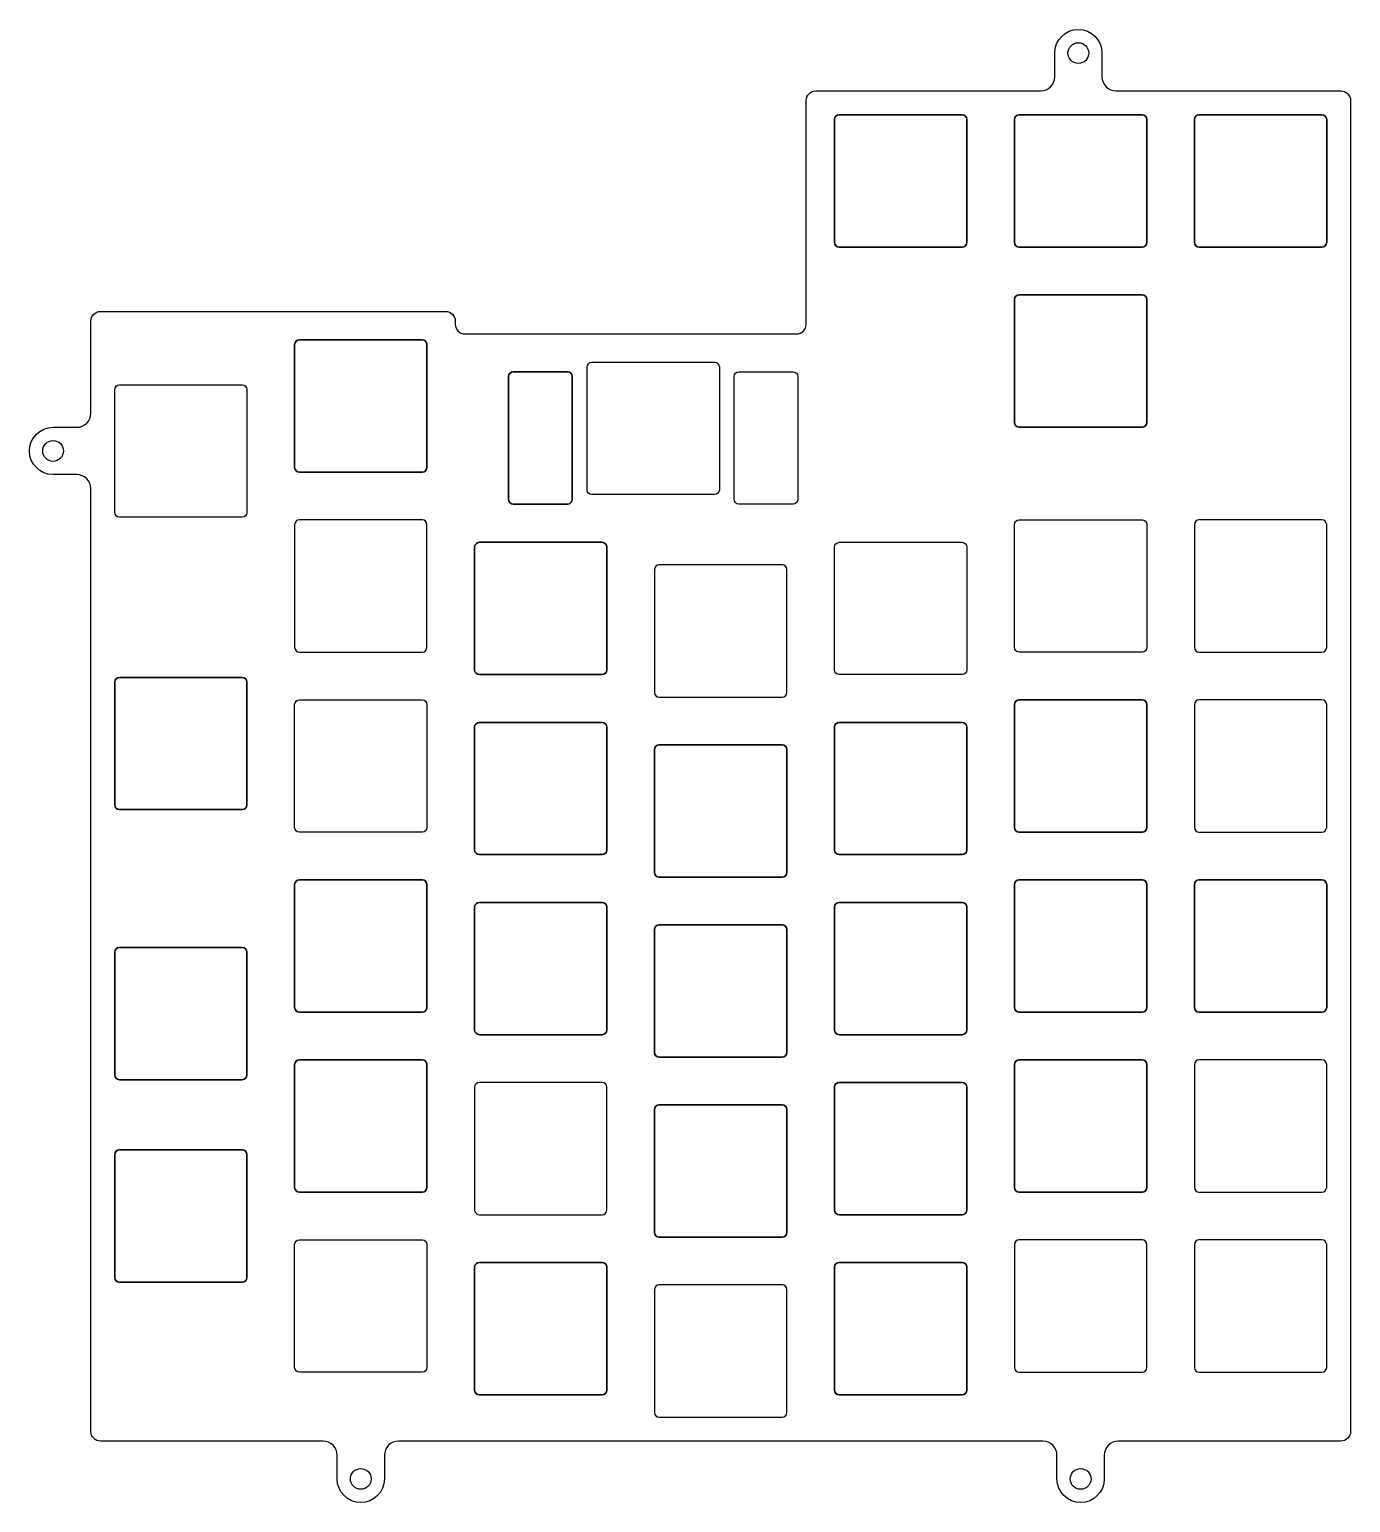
# Model space of a CAD drawing. Header units: millimetres. Extents: x -16 to 124, y -30 to 126.
import ezdxf

# ---------------------------------------------------------------- set-up
doc = ezdxf.new("R2010")
doc.units = ezdxf.units.MM
doc.layers.get('0').update_dxf_attribs({"linetype": 'CONTINUOUS'})

msp = doc.modelspace()

# ---------------------------------------------------------------- linework, layer by layer
for points in [[(123.825, -22.7875, -0.414213562), (122.8, -23.8125), (99.25, -23.8125, 0.414213562), (97.75, -25.3125), (97.75, -27.8125, -1), (92.75, -27.8125), (92.75, -25.3125, 0.414213562), (91.25, -23.8125), (23.05, -23.8125, 0.414213562), (21.55, -25.3125), (21.55, -27.8125, -1), (16.55, -27.8125), (16.55, -25.3125, 0.414213562), (15.05, -23.8125), (-8.5, -23.8125, -0.414213562), (-9.525, -22.7875), (-9.525, 76.9625, 0.414213562), (-11.025, 78.4625), (-13.525, 78.4625, -1), (-13.525, 83.4625), (-11.025, 83.4625, 0.414213562), (-9.525, 84.9625), (-9.525, 94.7, -0.414213562), (-8.5, 95.725), (28.025, 95.725, -0.414213562), (29.05, 94.7), (29.05, 94.3688, 0.414213562), (30.075, 93.3438), (65.175, 93.3438, 0.414213562), (66.2, 94.3688), (66.2, 118.037, -0.414213562), (67.225, 119.062), (91.0125, 119.062, 0.414213562), (92.5125, 120.562), (92.5125, 123.062, -1), (97.5125, 123.062), (97.5125, 120.562, 0.414213562), (99.0125, 119.062), (122.8, 119.062, -0.414213562), (123.825, 118.037)], [(29.05, 94.7), (29.05, 94.3688, 0.414213562), (30.075, 93.3438), (65.175, 93.3438, 0.414213562), (66.2, 94.3688), (66.2, 118.037, -0.414213562), (67.225, 119.062), (91.0125, 119.062, 0.414213562), (92.5125, 120.562), (92.5125, 123.062, -1), (97.5125, 123.062), (97.5125, 120.562, 0.414213562), (99.0125, 119.062), (122.8, 119.062, -0.414213562), (123.825, 118.037), (123.825, -22.7875, -0.414213562), (122.8, -23.8125), (99.25, -23.8125, 0.414213562), (97.75, -25.3125), (97.75, -27.8125, -1), (92.75, -27.8125), (92.75, -25.3125, 0.414213562), (91.25, -23.8125), (23.05, -23.8125, 0.414213562), (21.55, -25.3125), (21.55, -27.8125, -1), (16.55, -27.8125), (16.55, -25.3125, 0.414213562), (15.05, -23.8125), (-8.5, -23.8125, -0.414213562), (-9.525, -22.7875), (-9.525, 76.9625, 0.414213562), (-11.025, 78.4625), (-13.525, 78.4625, -1), (-13.525, 83.4625), (-11.025, 83.4625, 0.414213562), (-9.525, 84.9625), (-9.525, 94.7, -0.414213562), (-8.5, 95.725), (28.025, 95.725, -0.414213562)], [(82.7, 116.537), (69.7, 116.537, 0.414213562), (69.2, 116.037), (69.2, 103.037, 0.414213562), (69.7, 102.537), (82.7, 102.537, 0.414213562), (83.2, 103.037), (83.2, 116.037, 0.414213562)], [(83.2, 103.037, -0.414213562), (82.7, 102.537), (69.7, 102.537, -0.414213562), (69.2, 103.037), (69.2, 116.037, -0.414213562), (69.7, 116.537), (82.7, 116.537, -0.414213562), (83.2, 116.037)], [(102.25, 103.037, -0.414213562), (101.75, 102.537), (88.75, 102.537, -0.414213562), (88.25, 103.037), (88.25, 116.037, -0.414213562), (88.75, 116.537), (101.75, 116.537, -0.414213562), (102.25, 116.037)], [(88.75, 102.537), (101.75, 102.537, 0.414213562), (102.25, 103.037), (102.25, 116.037, 0.414213562), (101.75, 116.537), (88.75, 116.537, 0.414213562), (88.25, 116.037), (88.25, 103.037, 0.414213562)], [(121.3, 103.037), (121.3, 116.037, 0.414213562), (120.8, 116.537), (107.8, 116.537, 0.414213562), (107.3, 116.037), (107.3, 103.037, 0.414213562), (107.8, 102.537), (120.8, 102.537, 0.414213562)], [(120.8, 116.537, -0.414213562), (121.3, 116.037), (121.3, 103.037, -0.414213562), (120.8, 102.537), (107.8, 102.537, -0.414213562), (107.3, 103.037), (107.3, 116.037, -0.414213562), (107.8, 116.537)], [(88.25, 96.9875), (88.25, 83.9875, 0.414213562), (88.75, 83.4875), (101.75, 83.4875, 0.414213562), (102.25, 83.9875), (102.25, 96.9875, 0.414213562), (101.75, 97.4875), (88.75, 97.4875, 0.414213562)], [(88.75, 83.4875, -0.414213562), (88.25, 83.9875), (88.25, 96.9875, -0.414213562), (88.75, 97.4875), (101.75, 97.4875, -0.414213562), (102.25, 96.9875), (102.25, 83.9875, -0.414213562), (101.75, 83.4875)], [(12.55, 78.725, -0.414213562), (12.05, 79.225), (12.05, 92.225, -0.414213562), (12.55, 92.725), (25.55, 92.725, -0.414213562), (26.05, 92.225), (26.05, 79.225, -0.414213562), (25.55, 78.725)], [(12.05, 92.225), (12.05, 79.225, 0.414213562), (12.55, 78.725), (25.55, 78.725, 0.414213562), (26.05, 79.225), (26.05, 92.225, 0.414213562), (25.55, 92.725), (12.55, 92.725, 0.414213562)], [(35.1932, 75.3438, -0.414213562), (34.6932, 75.8438), (34.6932, 88.8438, -0.414213562), (35.1932, 89.3438), (40.9432, 89.3438, -0.414213562), (41.4432, 88.8438), (41.4432, 75.8438, -0.414213562), (40.9432, 75.3438)], [(34.6932, 88.8438), (34.6932, 75.8438, 0.414213562), (35.1932, 75.3438), (40.9432, 75.3438, 0.414213562), (41.4432, 75.8438), (41.4432, 88.8438, 0.414213562), (40.9432, 89.3438), (35.1932, 89.3438, 0.414213562)], [(43.0063, 89.8438, -0.414213562), (43.5063, 90.3438), (56.5062, 90.3438, -0.414213562), (57.0062, 89.8438), (57.0062, 76.8438, -0.414213562), (56.5062, 76.3438), (43.5063, 76.3438, -0.414213562), (43.0063, 76.8438)], [(56.5062, 90.3438, -0.414213562), (57.0062, 89.8438), (57.0062, 76.8438, -0.414213562), (56.5062, 76.3438), (43.5063, 76.3438, -0.414213562), (43.0063, 76.8438), (43.0063, 89.8438, -0.414213562), (43.5063, 90.3438)], [(64.8192, 89.3438, -0.414213562), (65.3192, 88.8438), (65.3192, 75.8438, -0.414213562), (64.8192, 75.3438), (59.0692, 75.3438, -0.414213562), (58.5692, 75.8438), (58.5692, 88.8438, -0.414213562), (59.0692, 89.3438)], [(64.8192, 89.3438, -0.414213562), (65.3192, 88.8438), (65.3192, 75.8438, -0.414213562), (64.8192, 75.3438), (59.0692, 75.3438, -0.414213562), (58.5692, 75.8438), (58.5692, 88.8438, -0.414213562), (59.0692, 89.3438)], [(7, 74.4625, -0.414213562), (6.5, 73.9625), (-6.5, 73.9625, -0.414213562), (-7, 74.4625), (-7, 87.4625, -0.414213562), (-6.5, 87.9625), (6.5, 87.9625, -0.414213562), (7, 87.4625)], [(6.5, 87.9625, -0.414213562), (7, 87.4625), (7, 74.4625, -0.414213562), (6.5, 73.9625), (-6.5, 73.9625, -0.414213562), (-7, 74.4625), (-7, 87.4625, -0.414213562), (-6.5, 87.9625)], [(26.05, 60.175), (26.05, 73.175, 0.414213562), (25.55, 73.675), (12.55, 73.675, 0.414213562), (12.05, 73.175), (12.05, 60.175, 0.414213562), (12.55, 59.675), (25.55, 59.675, 0.414213562)], [(26.05, 60.175), (26.05, 73.175, 0.414213562), (25.55, 73.675), (12.55, 73.675, 0.414213562), (12.05, 73.175), (12.05, 60.175, 0.414213562), (12.55, 59.675), (25.55, 59.675, 0.414213562)], [(88.25, 73.175, -0.414213562), (88.75, 73.675), (101.75, 73.675, -0.414213562), (102.25, 73.175), (102.25, 60.175, -0.414213562), (101.75, 59.675), (88.75, 59.675, -0.414213562), (88.25, 60.175)], [(88.25, 73.175, -0.414213562), (88.75, 73.675), (101.75, 73.675, -0.414213562), (102.25, 73.175), (102.25, 60.175, -0.414213562), (101.75, 59.675), (88.75, 59.675, -0.414213562), (88.25, 60.175)], [(121.3, 60.175), (121.3, 73.175, 0.414213562), (120.8, 73.675), (107.8, 73.675, 0.414213562), (107.3, 73.175), (107.3, 60.175, 0.414213562), (107.8, 59.675), (120.8, 59.675, 0.414213562)], [(121.3, 60.175), (121.3, 73.175, 0.414213562), (120.8, 73.675), (107.8, 73.675, 0.414213562), (107.3, 73.175), (107.3, 60.175, 0.414213562), (107.8, 59.675), (120.8, 59.675, 0.414213562)], [(45.1, 57.7937, -0.414213562), (44.6, 57.2937), (31.6, 57.2937, -0.414213562), (31.1, 57.7937), (31.1, 70.7938, -0.414213562), (31.6, 71.2938), (44.6, 71.2938, -0.414213562), (45.1, 70.7938)], [(31.6, 57.2937), (44.6, 57.2937, 0.414213562), (45.1, 57.7937), (45.1, 70.7938, 0.414213562), (44.6, 71.2938), (31.6, 71.2938, 0.414213562), (31.1, 70.7938), (31.1, 57.7937, 0.414213562)], [(82.7, 71.2938, -0.414213562), (83.2, 70.7938), (83.2, 57.7937, -0.414213562), (82.7, 57.2937), (69.7, 57.2937, -0.414213562), (69.2, 57.7937), (69.2, 70.7938, -0.414213562), (69.7, 71.2938)], [(83.2, 57.7937, -0.414213562), (82.7, 57.2937), (69.7, 57.2937, -0.414213562), (69.2, 57.7937), (69.2, 70.7938, -0.414213562), (69.7, 71.2938), (82.7, 71.2938, -0.414213562), (83.2, 70.7938)], [(63.65, 68.9125), (50.65, 68.9125, 0.414213562), (50.15, 68.4125), (50.15, 55.4125, 0.414213562), (50.65, 54.9125), (63.65, 54.9125, 0.414213562), (64.15, 55.4125), (64.15, 68.4125, 0.414213562)], [(63.65, 68.9125), (50.65, 68.9125, 0.414213562), (50.15, 68.4125), (50.15, 55.4125, 0.414213562), (50.65, 54.9125), (63.65, 54.9125, 0.414213562), (64.15, 55.4125), (64.15, 68.4125, 0.414213562)], [(6.5, 57.0062), (-6.5, 57.0062, 0.414213562), (-7, 56.5062), (-7, 43.5063, 0.414213562), (-6.5, 43.0063), (6.5, 43.0063, 0.414213562), (7, 43.5063), (7, 56.5062, 0.414213562)], [(7, 43.5063, -0.414213562), (6.5, 43.0063), (-6.5, 43.0063, -0.414213562), (-7, 43.5063), (-7, 56.5062, -0.414213562), (-6.5, 57.0062), (6.5, 57.0062, -0.414213562), (7, 56.5062)], [(12.55, 40.625, -0.414213562), (12.05, 41.125), (12.05, 54.125, -0.414213562), (12.55, 54.625), (25.55, 54.625, -0.414213562), (26.05, 54.125), (26.05, 41.125, -0.414213562), (25.55, 40.625)], [(26.05, 41.125, -0.414213562), (25.55, 40.625), (12.55, 40.625, -0.414213562), (12.05, 41.125), (12.05, 54.125, -0.414213562), (12.55, 54.625), (25.55, 54.625, -0.414213562), (26.05, 54.125)], [(101.75, 54.625, -0.414213562), (102.25, 54.125), (102.25, 41.125, -0.414213562), (101.75, 40.625), (88.75, 40.625, -0.414213562), (88.25, 41.125), (88.25, 54.125, -0.414213562), (88.75, 54.625)], [(88.75, 40.625), (101.75, 40.625, 0.414213562), (102.25, 41.125), (102.25, 54.125, 0.414213562), (101.75, 54.625), (88.75, 54.625, 0.414213562), (88.25, 54.125), (88.25, 41.125, 0.414213562)], [(107.8, 40.625), (120.8, 40.625, 0.414213562), (121.3, 41.125), (121.3, 54.125, 0.414213562), (120.8, 54.625), (107.8, 54.625, 0.414213562), (107.3, 54.125), (107.3, 41.125, 0.414213562)], [(120.8, 54.625), (107.8, 54.625, 0.414213562), (107.3, 54.125), (107.3, 41.125, 0.414213562), (107.8, 40.625), (120.8, 40.625, 0.414213562), (121.3, 41.125), (121.3, 54.125, 0.414213562)], [(31.6, 38.2437, -0.414213562), (31.1, 38.7437), (31.1, 51.7437, -0.414213562), (31.6, 52.2437), (44.6, 52.2437, -0.414213562), (45.1, 51.7437), (45.1, 38.7437, -0.414213562), (44.6, 38.2437)], [(31.1, 51.7437), (31.1, 38.7437, 0.414213562), (31.6, 38.2437), (44.6, 38.2437, 0.414213562), (45.1, 38.7437), (45.1, 51.7437, 0.414213562), (44.6, 52.2437), (31.6, 52.2437, 0.414213562)], [(69.2, 51.7437, -0.414213562), (69.7, 52.2437), (82.7, 52.2437, -0.414213562), (83.2, 51.7437), (83.2, 38.7437, -0.414213562), (82.7, 38.2437), (69.7, 38.2437, -0.414213562), (69.2, 38.7437)], [(83.2, 38.7437), (83.2, 51.7437, 0.414213562), (82.7, 52.2437), (69.7, 52.2437, 0.414213562), (69.2, 51.7437), (69.2, 38.7437, 0.414213562), (69.7, 38.2437), (82.7, 38.2437, 0.414213562)], [(50.65, 35.8625, -0.414213562), (50.15, 36.3625), (50.15, 49.3625, -0.414213562), (50.65, 49.8625), (63.65, 49.8625, -0.414213562), (64.15, 49.3625), (64.15, 36.3625, -0.414213562), (63.65, 35.8625)], [(63.65, 49.8625), (50.65, 49.8625, 0.414213562), (50.15, 49.3625), (50.15, 36.3625, 0.414213562), (50.65, 35.8625), (63.65, 35.8625, 0.414213562), (64.15, 36.3625), (64.15, 49.3625, 0.414213562)], [(25.55, 35.575), (12.55, 35.575, 0.414213562), (12.05, 35.075), (12.05, 22.075, 0.414213562), (12.55, 21.575), (25.55, 21.575, 0.414213562), (26.05, 22.075), (26.05, 35.075, 0.414213562)], [(25.55, 35.575, -0.414213562), (26.05, 35.075), (26.05, 22.075, -0.414213562), (25.55, 21.575), (12.55, 21.575, -0.414213562), (12.05, 22.075), (12.05, 35.075, -0.414213562), (12.55, 35.575)], [(101.75, 35.575, -0.414213562), (102.25, 35.075), (102.25, 22.075, -0.414213562), (101.75, 21.575), (88.75, 21.575, -0.414213562), (88.25, 22.075), (88.25, 35.075, -0.414213562), (88.75, 35.575)], [(102.25, 22.075), (102.25, 35.075, 0.414213562), (101.75, 35.575), (88.75, 35.575, 0.414213562), (88.25, 35.075), (88.25, 22.075, 0.414213562), (88.75, 21.575), (101.75, 21.575, 0.414213562)], [(121.3, 22.075, -0.414213562), (120.8, 21.575), (107.8, 21.575, -0.414213562), (107.3, 22.075), (107.3, 35.075, -0.414213562), (107.8, 35.575), (120.8, 35.575, -0.414213562), (121.3, 35.075)], [(121.3, 22.075), (121.3, 35.075, 0.414213562), (120.8, 35.575), (107.8, 35.575, 0.414213562), (107.3, 35.075), (107.3, 22.075, 0.414213562), (107.8, 21.575), (120.8, 21.575, 0.414213562)], [(31.6, 19.1937, -0.414213562), (31.1, 19.6937), (31.1, 32.6938, -0.414213562), (31.6, 33.1938), (44.6, 33.1938, -0.414213562), (45.1, 32.6938), (45.1, 19.6937, -0.414213562), (44.6, 19.1937)], [(44.6, 33.1938), (31.6, 33.1938, 0.414213562), (31.1, 32.6938), (31.1, 19.6937, 0.414213562), (31.6, 19.1937), (44.6, 19.1937, 0.414213562), (45.1, 19.6937), (45.1, 32.6938, 0.414213562)], [(69.7, 19.1937, -0.414213562), (69.2, 19.6937), (69.2, 32.6938, -0.414213562), (69.7, 33.1938), (82.7, 33.1938, -0.414213562), (83.2, 32.6938), (83.2, 19.6937, -0.414213562), (82.7, 19.1937)], [(82.7, 33.1938), (69.7, 33.1938, 0.414213562), (69.2, 32.6938), (69.2, 19.6937, 0.414213562), (69.7, 19.1937), (82.7, 19.1937, 0.414213562), (83.2, 19.6937), (83.2, 32.6938, 0.414213562)], [(50.15, 30.3125), (50.15, 17.3125, 0.414213562), (50.65, 16.8125), (63.65, 16.8125, 0.414213562), (64.15, 17.3125), (64.15, 30.3125, 0.414213562), (63.65, 30.8125), (50.65, 30.8125, 0.414213562)], [(50.65, 16.8125, -0.414213562), (50.15, 17.3125), (50.15, 30.3125, -0.414213562), (50.65, 30.8125), (63.65, 30.8125, -0.414213562), (64.15, 30.3125), (64.15, 17.3125, -0.414213562), (63.65, 16.8125)], [(7, 14.9312, -0.414213562), (6.5, 14.4312), (-6.5, 14.4312, -0.414213562), (-7, 14.9312), (-7, 27.9312, -0.414213562), (-6.5, 28.4312), (6.5, 28.4312, -0.414213562), (7, 27.9312)], [(6.5, 28.4312), (-6.5, 28.4312, 0.414213562), (-7, 27.9312), (-7, 14.9312, 0.414213562), (-6.5, 14.4312), (6.5, 14.4312, 0.414213562), (7, 14.9312), (7, 27.9312, 0.414213562)], [(25.55, 16.525, -0.414213562), (26.05, 16.025), (26.05, 3.025, -0.414213562), (25.55, 2.525), (12.55, 2.525, -0.414213562), (12.05, 3.025), (12.05, 16.025, -0.414213562), (12.55, 16.525)], [(26.05, 3.025), (26.05, 16.025, 0.414213562), (25.55, 16.525), (12.55, 16.525, 0.414213562), (12.05, 16.025), (12.05, 3.025, 0.414213562), (12.55, 2.525), (25.55, 2.525, 0.414213562)], [(88.75, 2.525), (101.75, 2.525, 0.414213562), (102.25, 3.025), (102.25, 16.025, 0.414213562), (101.75, 16.525), (88.75, 16.525, 0.414213562), (88.25, 16.025), (88.25, 3.025, 0.414213562)], [(88.75, 2.525, -0.414213562), (88.25, 3.025), (88.25, 16.025, -0.414213562), (88.75, 16.525), (101.75, 16.525, -0.414213562), (102.25, 16.025), (102.25, 3.025, -0.414213562), (101.75, 2.525)], [(107.8, 2.525), (120.8, 2.525, 0.414213562), (121.3, 3.025), (121.3, 16.025, 0.414213562), (120.8, 16.525), (107.8, 16.525, 0.414213562), (107.3, 16.025), (107.3, 3.025, 0.414213562)], [(107.3, 16.025), (107.3, 3.025, 0.414213562), (107.8, 2.525), (120.8, 2.525, 0.414213562), (121.3, 3.025), (121.3, 16.025, 0.414213562), (120.8, 16.525), (107.8, 16.525, 0.414213562)], [(44.6, 14.1437), (31.6, 14.1437, 0.414213562), (31.1, 13.6437), (31.1, 0.64375, 0.414213562), (31.6, 0.14375), (44.6, 0.14375, 0.414213562), (45.1, 0.64375), (45.1, 13.6437, 0.414213562)], [(31.1, 13.6437), (31.1, 0.64375, 0.414213562), (31.6, 0.14375), (44.6, 0.14375, 0.414213562), (45.1, 0.64375), (45.1, 13.6437, 0.414213562), (44.6, 14.1437), (31.6, 14.1437, 0.414213562)], [(69.2, 13.6437, -0.414213562), (69.7, 14.1437), (82.7, 14.1437, -0.414213562), (83.2, 13.6437), (83.2, 0.64375, -0.414213562), (82.7, 0.14375), (69.7, 0.14375, -0.414213562), (69.2, 0.64375)], [(83.2, 0.64375), (83.2, 13.6437, 0.414213562), (82.7, 14.1437), (69.7, 14.1437, 0.414213562), (69.2, 13.6437), (69.2, 0.64375, 0.414213562), (69.7, 0.14375), (82.7, 0.14375, 0.414213562)], [(64.15, -1.7375, -0.414213562), (63.65, -2.2375), (50.65, -2.2375, -0.414213562), (50.15, -1.7375), (50.15, 11.2625, -0.414213562), (50.65, 11.7625), (63.65, 11.7625, -0.414213562), (64.15, 11.2625)], [(64.15, -1.7375), (64.15, 11.2625, 0.414213562), (63.65, 11.7625), (50.65, 11.7625, 0.414213562), (50.15, 11.2625), (50.15, -1.7375, 0.414213562), (50.65, -2.2375), (63.65, -2.2375, 0.414213562)], [(-6.5, -7, -0.414213562), (-7, -6.5), (-7, 6.5, -0.414213562), (-6.5, 7), (6.5, 7, -0.414213562), (7, 6.5), (7, -6.5, -0.414213562), (6.5, -7)], [(-7, 6.5), (-7, -6.5, 0.414213562), (-6.5, -7), (6.5, -7, 0.414213562), (7, -6.5), (7, 6.5, 0.414213562), (6.5, 7), (-6.5, 7, 0.414213562)], [(12.55, -16.525, -0.414213562), (12.05, -16.025), (12.05, -3.025, -0.414213562), (12.55, -2.525), (25.55, -2.525, -0.414213562), (26.05, -3.025), (26.05, -16.025, -0.414213562), (25.55, -16.525)], [(12.55, -16.525, -0.414213562), (12.05, -16.025), (12.05, -3.025, -0.414213562), (12.55, -2.525), (25.55, -2.525, -0.414213562), (26.05, -3.025), (26.05, -16.025, -0.414213562), (25.55, -16.525)], [(88.75, -16.525), (101.75, -16.525, 0.414213562), (102.25, -16.025), (102.25, -3.025, 0.414213562), (101.75, -2.525), (88.75, -2.525, 0.414213562), (88.25, -3.025), (88.25, -16.025, 0.414213562)], [(88.25, -3.025), (88.25, -16.025, 0.414213562), (88.75, -16.525), (101.75, -16.525, 0.414213562), (102.25, -16.025), (102.25, -3.025, 0.414213562), (101.75, -2.525), (88.75, -2.525, 0.414213562)], [(121.3, -16.025), (121.3, -3.025, 0.414213562), (120.8, -2.525), (107.8, -2.525, 0.414213562), (107.3, -3.025), (107.3, -16.025, 0.414213562), (107.8, -16.525), (120.8, -16.525, 0.414213562)], [(121.3, -16.025), (121.3, -3.025, 0.414213562), (120.8, -2.525), (107.8, -2.525, 0.414213562), (107.3, -3.025), (107.3, -16.025, 0.414213562), (107.8, -16.525), (120.8, -16.525, 0.414213562)], [(31.1, -5.40625, -0.414213562), (31.6, -4.90625), (44.6, -4.90625, -0.414213562), (45.1, -5.40625), (45.1, -18.4062, -0.414213562), (44.6, -18.9062), (31.6, -18.9062, -0.414213562), (31.1, -18.4062)], [(31.6, -18.9062), (44.6, -18.9062, 0.414213562), (45.1, -18.4062), (45.1, -5.40625, 0.414213562), (44.6, -4.90625), (31.6, -4.90625, 0.414213562), (31.1, -5.40625), (31.1, -18.4062, 0.414213562)], [(82.7, -4.90625, -0.414213562), (83.2, -5.40625), (83.2, -18.4062, -0.414213562), (82.7, -18.9062), (69.7, -18.9062, -0.414213562), (69.2, -18.4062), (69.2, -5.40625, -0.414213562), (69.7, -4.90625)], [(82.7, -4.90625), (69.7, -4.90625, 0.414213562), (69.2, -5.40625), (69.2, -18.4062, 0.414213562), (69.7, -18.9062), (82.7, -18.9062, 0.414213562), (83.2, -18.4062), (83.2, -5.40625, 0.414213562)], [(50.15, -7.7875), (50.15, -20.7875, 0.414213562), (50.65, -21.2875), (63.65, -21.2875, 0.414213562), (64.15, -20.7875), (64.15, -7.7875, 0.414213562), (63.65, -7.2875), (50.65, -7.2875, 0.414213562)], [(64.15, -20.7875), (64.15, -7.7875, 0.414213562), (63.65, -7.2875), (50.65, -7.2875, 0.414213562), (50.15, -7.7875), (50.15, -20.7875, 0.414213562), (50.65, -21.2875), (63.65, -21.2875, 0.414213562)]]:
    msp.add_lwpolyline(points, format="xyb", close=True)
for centre in [(95.0125, 123.062), (95.0125, 123.062), (-13.525, 80.9625), (-13.525, 80.9625), (19.05, -27.8125), (19.05, -27.8125), (95.25, -27.8125), (95.25, -27.8125)]:
    msp.add_circle(centre, 1.1)

doc.saveas('drawing.dxf')
